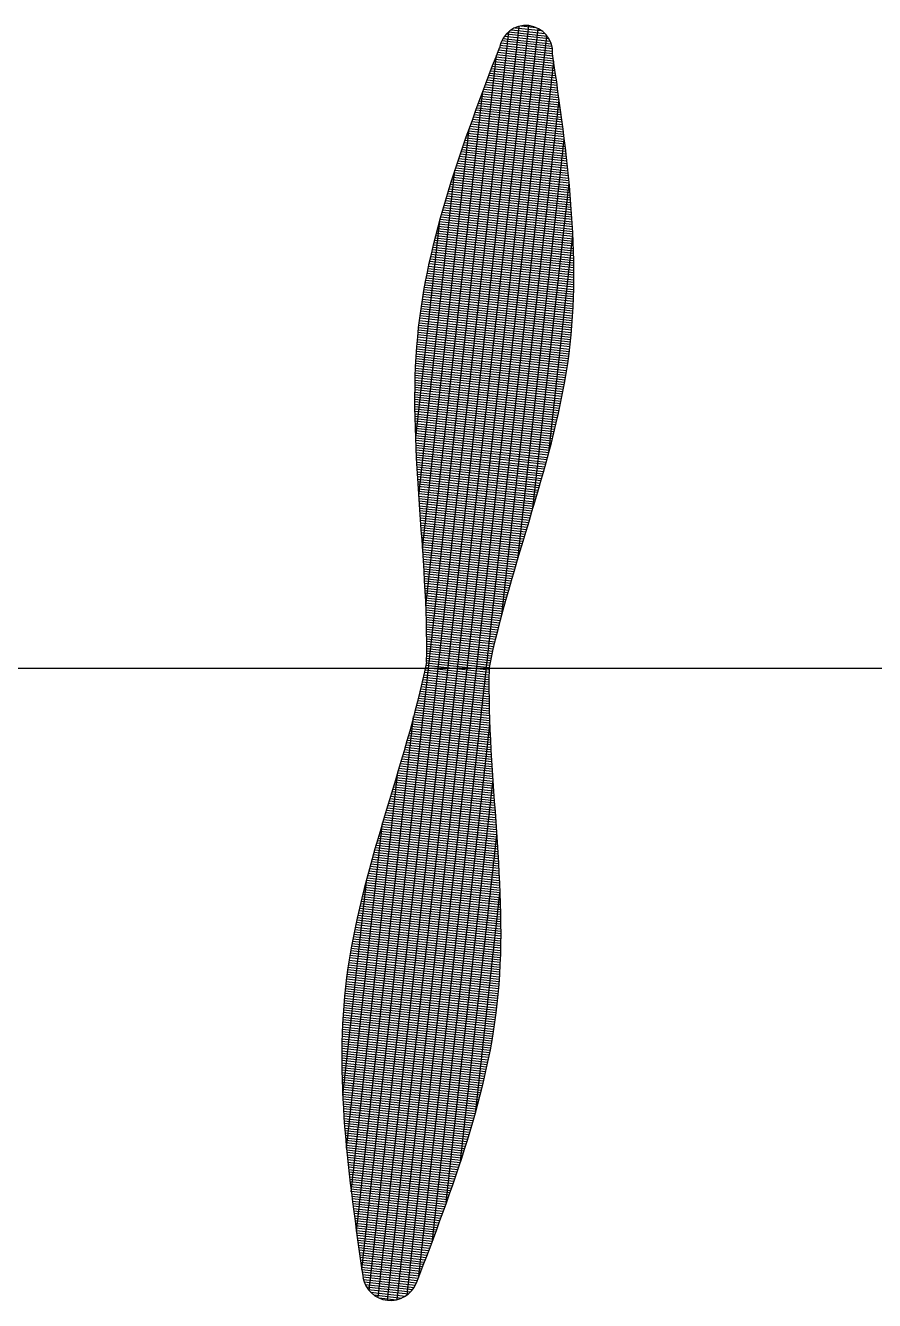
# Model space of a CAD drawing. Header units: inches. Extents: x 8.4 to 50.9, y 14.4 to 39.2.
# Drawn here: x 34.1204 to 34.4022, y 25.4878 to 25.9109 of the extents above; entities that cross this region are included whole.
import ezdxf

# ---------------------------------------------------------------- set-up
doc = ezdxf.new("R2010")
doc.units = ezdxf.units.IN
doc.header["$MEASUREMENT"] = 0
doc.layers.add('02', color=2, linetype='Continuous')

msp = doc.modelspace()

# ---------------------------------------------------------------- linework, layer by layer
at = {"layer": '02'}
for p, q in [((34.2374, 25.48881), (34.28421, 25.91058)), ((34.24049, 25.4879), (34.28743, 25.91081)), ((34.28488, 25.91072), (34.28992, 25.91016)), ((34.23446, 25.49112), (34.28083, 25.90885)), ((34.24371, 25.4881), (34.29052, 25.90988)), ((34.24708, 25.4897), (34.29345, 25.90747)), ((34.27887, 25.9066), (34.29489, 25.90482)), ((34.27937, 25.90734), (34.29456, 25.90566)), ((34.27999, 25.90807), (34.29412, 25.90651)), ((34.28075, 25.90879), (34.29353, 25.90737)), ((34.28169, 25.90948), (34.29276, 25.90825)), ((34.28294, 25.91014), (34.29169, 25.90917)), ((34.27713, 25.902), (34.29557, 25.89995)), ((34.27743, 25.90277), (34.29545, 25.90077)), ((34.2777, 25.90354), (34.29535, 25.90158)), ((34.27788, 25.90431), (34.29535, 25.90238)), ((34.27813, 25.90509), (34.29528, 25.90318)), ((34.27845, 25.90585), (34.29512, 25.904)), ((34.23204, 25.49808), (34.27676, 25.90103)), ((34.25096, 25.4959), (34.29571, 25.89901)), ((34.27567, 25.89817), (34.29615, 25.8959)), ((34.27597, 25.89894), (34.29604, 25.89671)), ((34.27626, 25.8997), (34.29592, 25.89752)), ((34.27655, 25.90047), (34.2958, 25.89833)), ((34.27684, 25.90123), (34.29569, 25.89914)), ((34.27393, 25.89357), (34.29685, 25.89103)), ((34.27422, 25.89434), (34.29673, 25.89184)), ((34.27451, 25.8951), (34.29662, 25.89265)), ((34.2748, 25.89587), (34.2965, 25.89346)), ((34.27509, 25.89664), (34.29639, 25.89427)), ((34.27538, 25.8974), (34.29627, 25.89509)), ((34.27249, 25.88974), (34.29741, 25.88697)), ((34.27278, 25.89051), (34.2973, 25.88778)), ((34.27306, 25.89127), (34.29719, 25.88859)), ((34.27335, 25.89204), (34.29707, 25.88941)), ((34.27364, 25.89281), (34.29696, 25.89022)), ((34.25328, 25.71822), (34.27224, 25.88909)), ((34.27077, 25.88514), (34.29808, 25.88211)), ((34.27106, 25.8859), (34.29797, 25.88292)), ((34.27134, 25.88667), (34.29786, 25.88373)), ((34.27163, 25.88744), (34.29775, 25.88454)), ((34.27191, 25.88821), (34.29764, 25.88535)), ((34.2722, 25.88897), (34.29753, 25.88616)), ((34.27851, 25.71529), (34.2975, 25.88636)), ((34.26936, 25.8813), (34.29861, 25.87805)), ((34.26964, 25.88207), (34.29851, 25.87886)), ((34.26992, 25.88284), (34.2984, 25.87967)), ((34.27021, 25.8836), (34.29829, 25.88049)), ((34.27049, 25.88437), (34.29819, 25.8813)), ((34.2522, 25.73731), (34.26766, 25.87659)), ((34.2677, 25.87669), (34.29923, 25.87319)), ((34.26797, 25.87746), (34.29913, 25.874)), ((34.26825, 25.87823), (34.29902, 25.87481)), ((34.26853, 25.879), (34.29892, 25.87562)), ((34.2688, 25.87977), (34.29882, 25.87643)), ((34.26908, 25.88053), (34.29872, 25.87724)), ((34.26634, 25.87285), (34.29971, 25.86915)), ((34.26661, 25.87362), (34.29961, 25.86996)), ((34.26688, 25.87439), (34.29952, 25.87077)), ((34.26715, 25.87516), (34.29942, 25.87158)), ((34.26742, 25.87593), (34.29932, 25.87238)), ((34.28375, 25.7337), (34.29923, 25.87317)), ((34.26475, 25.86824), (34.30025, 25.8643)), ((34.26501, 25.86901), (34.30016, 25.8651)), ((34.26527, 25.86978), (34.30008, 25.86591)), ((34.26554, 25.87054), (34.29999, 25.86672)), ((34.2658, 25.87131), (34.2999, 25.86753)), ((34.26607, 25.87208), (34.2998, 25.86834)), ((34.26345, 25.86439), (34.30067, 25.86026)), ((34.26371, 25.86516), (34.30059, 25.86106)), ((34.26397, 25.86593), (34.30051, 25.86187)), ((34.26422, 25.8667), (34.30042, 25.86268)), ((34.26448, 25.86747), (34.30034, 25.86349)), ((34.25096, 25.75494), (34.26294, 25.86282)), ((34.26195, 25.85976), (34.30112, 25.85541)), ((34.2622, 25.86053), (34.30105, 25.85622)), ((34.26245, 25.8613), (34.30098, 25.85703)), ((34.2627, 25.86208), (34.3009, 25.85783)), ((34.26295, 25.86285), (34.30082, 25.85864)), ((34.2632, 25.86362), (34.30075, 25.85945)), ((34.26074, 25.8559), (34.30145, 25.85138)), ((34.26098, 25.85667), (34.30139, 25.85219)), ((34.26122, 25.85745), (34.30132, 25.853)), ((34.26146, 25.85822), (34.30126, 25.8538)), ((34.26171, 25.85899), (34.30119, 25.85461)), ((34.28882, 25.75062), (34.30082, 25.85872)), ((34.25936, 25.85127), (34.30179, 25.84656)), ((34.25958, 25.85204), (34.30174, 25.84736)), ((34.25981, 25.85281), (34.30168, 25.84816)), ((34.26004, 25.85358), (34.30163, 25.84897)), ((34.26027, 25.85436), (34.30157, 25.84977)), ((34.26051, 25.85513), (34.30151, 25.85058)), ((34.25825, 25.84739), (34.30202, 25.84254)), ((34.25847, 25.84817), (34.30198, 25.84334)), ((34.25869, 25.84894), (34.30193, 25.84414)), ((34.25891, 25.84972), (34.30189, 25.84495)), ((34.25913, 25.85049), (34.30184, 25.84575)), ((34.2499, 25.77414), (34.25789, 25.84608)), ((34.25699, 25.84274), (34.30222, 25.83772)), ((34.2572, 25.84352), (34.3022, 25.83852)), ((34.2574, 25.84429), (34.30216, 25.83933)), ((34.25761, 25.84507), (34.30213, 25.84013)), ((34.25782, 25.84584), (34.3021, 25.84093)), ((34.25804, 25.84662), (34.30206, 25.84173)), ((34.25601, 25.83886), (34.30234, 25.83372)), ((34.2562, 25.83964), (34.30232, 25.83452)), ((34.25639, 25.84041), (34.3023, 25.83532)), ((34.25659, 25.84119), (34.30228, 25.83612)), ((34.25679, 25.84197), (34.30225, 25.83692)), ((34.29407, 25.76911), (34.30208, 25.8413)), ((34.25508, 25.83497), (34.30239, 25.82972)), ((34.25526, 25.83575), (34.30238, 25.83052)), ((34.25544, 25.83653), (34.30237, 25.83132)), ((34.25563, 25.8373), (34.30236, 25.83212)), ((34.25582, 25.83808), (34.30235, 25.83292)), ((34.25405, 25.83029), (34.30236, 25.82493)), ((34.25422, 25.83107), (34.30237, 25.82573)), ((34.25439, 25.83185), (34.30238, 25.82652)), ((34.25456, 25.83263), (34.30239, 25.82732)), ((34.25473, 25.83341), (34.30239, 25.82812)), ((34.2549, 25.83419), (34.30239, 25.82892)), ((34.25327, 25.82638), (34.30227, 25.82095)), ((34.25342, 25.82717), (34.30229, 25.82174)), ((34.25357, 25.82795), (34.30232, 25.82254)), ((34.25373, 25.82873), (34.30233, 25.82333)), ((34.25389, 25.82951), (34.30235, 25.82413)), ((34.25242, 25.82169), (34.30207, 25.81618)), ((34.25256, 25.82247), (34.30211, 25.81697)), ((34.25269, 25.82325), (34.30215, 25.81777)), ((34.25283, 25.82404), (34.30218, 25.81856)), ((34.25298, 25.82482), (34.30221, 25.81935)), ((34.25312, 25.8256), (34.30224, 25.82015)), ((34.2518, 25.81776), (34.30181, 25.81221)), ((34.25192, 25.81855), (34.30187, 25.813)), ((34.25204, 25.81933), (34.30192, 25.8138)), ((34.25216, 25.82012), (34.30197, 25.81459)), ((34.25229, 25.8209), (34.30202, 25.81538)), ((34.25125, 25.81383), (34.30148, 25.80826)), ((34.25136, 25.81462), (34.30156, 25.80905)), ((34.25146, 25.8154), (34.30163, 25.80984)), ((34.25157, 25.81619), (34.30169, 25.81063)), ((34.25168, 25.81698), (34.30175, 25.81142)), ((34.25071, 25.8091), (34.30098, 25.80352)), ((34.25079, 25.80989), (34.30107, 25.80431)), ((34.25088, 25.81068), (34.30116, 25.8051)), ((34.25097, 25.81147), (34.30125, 25.80589)), ((34.25106, 25.81225), (34.30133, 25.80667)), ((34.25115, 25.81304), (34.30141, 25.80746)), ((34.25034, 25.80515), (34.30047, 25.79958)), ((34.25041, 25.80594), (34.30058, 25.80037)), ((34.25048, 25.80673), (34.30068, 25.80116)), ((34.25055, 25.80752), (34.30079, 25.80194)), ((34.25063, 25.80831), (34.30089, 25.80273)), ((34.25002, 25.80039), (34.29975, 25.79487)), ((34.25006, 25.80118), (34.29987, 25.79566)), ((34.25011, 25.80198), (34.3, 25.79644)), ((34.25017, 25.80277), (34.30012, 25.79723)), ((34.25022, 25.80356), (34.30024, 25.79801)), ((34.25028, 25.80435), (34.30036, 25.7988)), ((34.24983, 25.79642), (34.29906, 25.79095)), ((34.24986, 25.79721), (34.2992, 25.79174)), ((34.24989, 25.79801), (34.29934, 25.79252)), ((34.24993, 25.7988), (34.29948, 25.7933)), ((34.24997, 25.7996), (34.29961, 25.79409)), ((34.24971, 25.79244), (34.2983, 25.78705)), ((34.24973, 25.79324), (34.29846, 25.78783)), ((34.24975, 25.79403), (34.29861, 25.78861)), ((34.24977, 25.79483), (34.29876, 25.78939)), ((34.2498, 25.79562), (34.29891, 25.79017)), ((34.24965, 25.78845), (34.29748, 25.78314)), ((34.24966, 25.78925), (34.29765, 25.78392)), ((34.24967, 25.79005), (34.29782, 25.7847)), ((34.24968, 25.79085), (34.29798, 25.78548)), ((34.24969, 25.79164), (34.29814, 25.78626)), ((34.24965, 25.78765), (34.29731, 25.78236)), ((34.24965, 25.78686), (34.29713, 25.78158)), ((34.24965, 25.78606), (34.29696, 25.78081)), ((34.24965, 25.78526), (34.29678, 25.78003)), ((34.24966, 25.78446), (34.2966, 25.77925)), ((34.24967, 25.78366), (34.29642, 25.77847)), ((34.24968, 25.78286), (34.29623, 25.77769)), ((34.24969, 25.78206), (34.29605, 25.77691)), ((34.2497, 25.78126), (34.29586, 25.77614)), ((34.24972, 25.78046), (34.29567, 25.77536)), ((34.24973, 25.77966), (34.29547, 25.77458)), ((34.24975, 25.77886), (34.29528, 25.7738)), ((34.24977, 25.77806), (34.29508, 25.77303)), ((34.2498, 25.77726), (34.29489, 25.77225)), ((34.24982, 25.77645), (34.29469, 25.77147)), ((34.24985, 25.77565), (34.29448, 25.7707)), ((34.24988, 25.77485), (34.29428, 25.76992)), ((34.24991, 25.77405), (34.29408, 25.76915)), ((34.24994, 25.77325), (34.29387, 25.76837)), ((34.24997, 25.77244), (34.29366, 25.76759)), ((34.25, 25.77164), (34.29345, 25.76682)), ((34.25004, 25.77084), (34.29324, 25.76604)), ((34.25008, 25.77004), (34.29303, 25.76527)), ((34.25011, 25.76923), (34.29282, 25.76449)), ((34.25015, 25.76843), (34.2926, 25.76372)), ((34.25019, 25.76763), (34.29239, 25.76294)), ((34.25024, 25.76682), (34.29217, 25.76217)), ((34.25028, 25.76602), (34.29195, 25.7614)), ((34.25032, 25.76522), (34.29173, 25.76062)), ((34.25037, 25.76441), (34.29151, 25.75985)), ((34.25041, 25.76361), (34.29129, 25.75907)), ((34.25046, 25.76281), (34.29107, 25.7583)), ((34.25051, 25.762), (34.29085, 25.75753)), ((34.25056, 25.7612), (34.29062, 25.75675)), ((34.25061, 25.76039), (34.2904, 25.75598)), ((34.25066, 25.75959), (34.29017, 25.7552)), ((34.25071, 25.75879), (34.28994, 25.75443)), ((34.25076, 25.75798), (34.28972, 25.75366)), ((34.25081, 25.75718), (34.28949, 25.75288)), ((34.25087, 25.75637), (34.28926, 25.75211)), ((34.25092, 25.75557), (34.28903, 25.75134)), ((34.25098, 25.75476), (34.2888, 25.75056)), ((34.25103, 25.75396), (34.28857, 25.74979)), ((34.25109, 25.75315), (34.28834, 25.74902)), ((34.25114, 25.75235), (34.28811, 25.74825)), ((34.2512, 25.75154), (34.28788, 25.74747)), ((34.25126, 25.75074), (34.28765, 25.7467)), ((34.25131, 25.74993), (34.28742, 25.74593)), ((34.25137, 25.74913), (34.28718, 25.74515)), ((34.25143, 25.74832), (34.28695, 25.74438)), ((34.25148, 25.74752), (34.28672, 25.74361)), ((34.25154, 25.74671), (34.28649, 25.74284)), ((34.2516, 25.74591), (34.28625, 25.74206)), ((34.25166, 25.7451), (34.28602, 25.74129)), ((34.25171, 25.7443), (34.28579, 25.74052)), ((34.25177, 25.74349), (34.28556, 25.73974)), ((34.25183, 25.74269), (34.28532, 25.73897)), ((34.25188, 25.74188), (34.28509, 25.7382)), ((34.25194, 25.74108), (34.28486, 25.73743)), ((34.252, 25.74027), (34.28463, 25.73665)), ((34.25205, 25.73947), (34.2844, 25.73588)), ((34.25211, 25.73866), (34.28417, 25.73511)), ((34.25217, 25.73786), (34.28394, 25.73433)), ((34.25222, 25.73706), (34.28371, 25.73356)), ((34.25228, 25.73625), (34.28348, 25.73279)), ((34.25233, 25.73545), (34.28325, 25.73201)), ((34.25238, 25.73464), (34.28302, 25.73124)), ((34.25244, 25.73384), (34.28279, 25.73047)), ((34.25249, 25.73303), (34.28256, 25.72969)), ((34.25254, 25.73223), (34.28234, 25.72892)), ((34.25259, 25.73142), (34.28211, 25.72815)), ((34.25264, 25.73062), (34.28188, 25.72737)), ((34.25269, 25.72982), (34.28166, 25.7266)), ((34.25274, 25.72901), (34.28144, 25.72583)), ((34.25278, 25.72821), (34.28121, 25.72505)), ((34.25283, 25.7274), (34.28099, 25.72428)), ((34.25288, 25.7266), (34.28077, 25.7235)), ((34.25292, 25.7258), (34.28055, 25.72273)), ((34.25296, 25.72499), (34.28033, 25.72196)), ((34.25301, 25.72419), (34.28012, 25.72118)), ((34.25305, 25.72339), (34.2799, 25.72041)), ((34.25309, 25.72258), (34.27969, 25.71963)), ((34.25313, 25.72178), (34.27947, 25.71886)), ((34.25316, 25.72098), (34.27926, 25.71808)), ((34.2532, 25.72018), (34.27905, 25.71731)), ((34.25323, 25.71937), (34.27884, 25.71653)), ((34.25326, 25.71857), (34.27863, 25.71576)), ((34.2533, 25.71777), (34.27843, 25.71498)), ((34.25333, 25.71697), (34.27822, 25.7142)), ((34.25335, 25.71617), (34.27802, 25.71343)), ((34.25338, 25.71536), (34.27782, 25.71265)), ((34.25341, 25.71456), (34.27762, 25.71187)), ((34.25343, 25.71376), (34.27742, 25.7111)), ((34.25345, 25.71296), (34.27722, 25.71032)), ((34.25347, 25.71216), (34.27703, 25.70954)), ((34.25349, 25.71136), (34.27683, 25.70877)), ((34.2535, 25.71056), (34.27664, 25.70799)), ((34.25352, 25.70976), (34.27646, 25.70721)), ((34.25353, 25.70896), (34.27627, 25.70643)), ((34.25354, 25.70816), (34.27608, 25.70566)), ((34.25355, 25.70736), (34.2759, 25.70488)), ((34.25355, 25.70656), (34.27572, 25.7041)), ((34.25355, 25.70576), (34.27554, 25.70332)), ((34.25355, 25.70416), (34.27519, 25.70176)), ((34.25355, 25.70337), (34.27502, 25.70098)), ((34.25356, 25.70496), (34.27537, 25.70254)), ((34.25345, 25.69938), (34.27425, 25.69707)), ((34.25351, 25.70017), (34.27436, 25.69786)), ((34.25353, 25.70097), (34.27452, 25.69864)), ((34.25354, 25.70177), (34.27468, 25.69942)), ((34.25355, 25.70257), (34.27485, 25.7002)), ((35.51697, 25.6975), (33.6044, 25.6975)), ((34.25244, 25.6947), (34.2742, 25.69229)), ((34.25262, 25.69548), (34.2742, 25.69309)), ((34.25279, 25.69626), (34.27421, 25.69389)), ((34.25296, 25.69704), (34.27421, 25.69468)), ((34.25312, 25.69782), (34.27422, 25.69548)), ((34.25329, 25.6986), (34.27423, 25.69628)), ((34.25154, 25.69081), (34.27422, 25.68829)), ((34.25173, 25.69159), (34.27421, 25.68909)), ((34.25191, 25.69237), (34.27421, 25.68989)), ((34.25209, 25.69315), (34.2742, 25.69069)), ((34.25227, 25.69392), (34.2742, 25.69149)), ((34.25059, 25.68692), (34.2743, 25.68429)), ((34.25079, 25.6877), (34.27428, 25.68509)), ((34.25098, 25.68848), (34.27426, 25.68589)), ((34.25117, 25.68925), (34.27425, 25.68669)), ((34.25136, 25.69003), (34.27424, 25.68749)), ((34.24939, 25.68226), (34.27445, 25.67948)), ((34.2496, 25.68304), (34.27442, 25.68028)), ((34.2498, 25.68382), (34.27439, 25.68109)), ((34.25, 25.68459), (34.27437, 25.68189)), ((34.2502, 25.68537), (34.27434, 25.68269)), ((34.2504, 25.68615), (34.27432, 25.68349)), ((34.23025, 25.51072), (34.24921, 25.68159)), ((34.24835, 25.67839), (34.27462, 25.67547)), ((34.24856, 25.67916), (34.27458, 25.67627)), ((34.24877, 25.67994), (34.27455, 25.67708)), ((34.24898, 25.68071), (34.27451, 25.67788)), ((34.24919, 25.68149), (34.27448, 25.67868)), ((34.25548, 25.50784), (34.27447, 25.67891)), ((34.24705, 25.67374), (34.27487, 25.67065)), ((34.24727, 25.67451), (34.27482, 25.67146)), ((34.24749, 25.67529), (34.27478, 25.67226)), ((34.2477, 25.67606), (34.27474, 25.67306)), ((34.24792, 25.67684), (34.2747, 25.67387)), ((34.24813, 25.67761), (34.27466, 25.67467)), ((34.24594, 25.66987), (34.2751, 25.66663)), ((34.24616, 25.67064), (34.27505, 25.66744)), ((34.24639, 25.67142), (34.275, 25.66824)), ((34.24661, 25.67219), (34.27496, 25.66904)), ((34.24683, 25.67296), (34.27491, 25.66985)), ((34.24458, 25.66523), (34.27541, 25.66181)), ((34.24481, 25.666), (34.27536, 25.66261)), ((34.24504, 25.66678), (34.2753, 25.66342)), ((34.24526, 25.66755), (34.27525, 25.66422)), ((34.24549, 25.66832), (34.2752, 25.66502)), ((34.24571, 25.6691), (34.27515, 25.66583)), ((34.22852, 25.52392), (34.24398, 25.6632)), ((34.24343, 25.66136), (34.27568, 25.65778)), ((34.24366, 25.66214), (34.27563, 25.65859)), ((34.24389, 25.66291), (34.27557, 25.65939)), ((34.24412, 25.66368), (34.27552, 25.6602)), ((34.24435, 25.66446), (34.27546, 25.661)), ((34.24204, 25.65673), (34.27602, 25.65295)), ((34.24227, 25.6575), (34.27597, 25.65376)), ((34.2425, 25.65827), (34.27591, 25.65456)), ((34.24273, 25.65904), (34.27585, 25.65537)), ((34.24297, 25.65982), (34.2758, 25.65617)), ((34.2432, 25.66059), (34.27574, 25.65698)), ((34.26006, 25.52033), (34.27554, 25.6598)), ((34.24088, 25.65286), (34.27631, 25.64893)), ((34.24111, 25.65363), (34.27625, 25.64973)), ((34.24134, 25.65441), (34.2762, 25.65054)), ((34.24157, 25.65518), (34.27614, 25.65134)), ((34.24181, 25.65595), (34.27608, 25.65215)), ((34.23948, 25.64822), (34.27665, 25.6441)), ((34.23972, 25.649), (34.2766, 25.6449)), ((34.23995, 25.64977), (34.27654, 25.64571)), ((34.24018, 25.65054), (34.27648, 25.64651)), ((34.24041, 25.65132), (34.27643, 25.64732)), ((34.24064, 25.65209), (34.27637, 25.64812)), ((34.22693, 25.53839), (34.2389, 25.64627)), ((34.23834, 25.64436), (34.27692, 25.64008)), ((34.23857, 25.64513), (34.27687, 25.64088)), ((34.23879, 25.6459), (34.27682, 25.64168)), ((34.23902, 25.64668), (34.27676, 25.64249)), ((34.23925, 25.64745), (34.27671, 25.64329)), ((34.23698, 25.63972), (34.27723, 25.63525)), ((34.2372, 25.64049), (34.27718, 25.63605)), ((34.23743, 25.64126), (34.27713, 25.63686)), ((34.23765, 25.64204), (34.27708, 25.63766)), ((34.23788, 25.64281), (34.27703, 25.63847)), ((34.23811, 25.64359), (34.27698, 25.63927)), ((34.26479, 25.53409), (34.27678, 25.64218)), ((34.23587, 25.63585), (34.27746, 25.63123)), ((34.23609, 25.63662), (34.27742, 25.63203)), ((34.23631, 25.6374), (34.27737, 25.63284)), ((34.23653, 25.63817), (34.27733, 25.63364)), ((34.23676, 25.63894), (34.27728, 25.63445)), ((34.23458, 25.6312), (34.27771, 25.62641)), ((34.23479, 25.63197), (34.27767, 25.62721)), ((34.235, 25.63275), (34.27763, 25.62802)), ((34.23522, 25.63352), (34.27759, 25.62882)), ((34.23544, 25.6343), (34.27755, 25.62962)), ((34.23565, 25.63507), (34.27751, 25.63043)), ((34.22567, 25.55583), (34.23366, 25.62777)), ((34.23354, 25.62732), (34.27787, 25.6224)), ((34.23374, 25.6281), (34.27784, 25.6232)), ((34.23395, 25.62887), (34.27781, 25.624)), ((34.23416, 25.62965), (34.27778, 25.62481)), ((34.23437, 25.63042), (34.27774, 25.62561)), ((34.23254, 25.62344), (34.278, 25.61839)), ((34.23273, 25.62422), (34.27797, 25.61919)), ((34.23293, 25.62499), (34.27795, 25.62)), ((34.23313, 25.62577), (34.27793, 25.6208)), ((34.23333, 25.62655), (34.2779, 25.6216)), ((34.26984, 25.55081), (34.27785, 25.62299)), ((34.2314, 25.61877), (34.27809, 25.61359)), ((34.23158, 25.61955), (34.27808, 25.61439)), ((34.23177, 25.62033), (34.27806, 25.61519)), ((34.23196, 25.62111), (34.27805, 25.61599)), ((34.23215, 25.62189), (34.27803, 25.61679)), ((34.23234, 25.62266), (34.27802, 25.61759)), ((34.2305, 25.61488), (34.27811, 25.6096)), ((34.23067, 25.61566), (34.27811, 25.6104)), ((34.23085, 25.61644), (34.2781, 25.61119)), ((34.23103, 25.61722), (34.2781, 25.61199)), ((34.23121, 25.618), (34.27809, 25.61279)), ((34.2295, 25.6102), (34.27805, 25.60481)), ((34.22966, 25.61098), (34.27807, 25.60561)), ((34.22983, 25.61176), (34.27808, 25.60641)), ((34.22999, 25.61254), (34.27809, 25.6072)), ((34.23016, 25.61332), (34.2781, 25.608)), ((34.23033, 25.6141), (34.2781, 25.6088)), ((34.22874, 25.60629), (34.27794, 25.60083)), ((34.22889, 25.60707), (34.27797, 25.60163)), ((34.22904, 25.60786), (34.27799, 25.60242)), ((34.22919, 25.60864), (34.27801, 25.60322)), ((34.22935, 25.60942), (34.27803, 25.60401)), ((34.22792, 25.60159), (34.27771, 25.59606)), ((34.22805, 25.60237), (34.27775, 25.59686)), ((34.22818, 25.60316), (34.2778, 25.59765)), ((34.22832, 25.60394), (34.27784, 25.59845)), ((34.22846, 25.60473), (34.27787, 25.59924)), ((34.2286, 25.60551), (34.27791, 25.60004)), ((34.22732, 25.59766), (34.27743, 25.5921)), ((34.22743, 25.59845), (34.27749, 25.59289)), ((34.22755, 25.59924), (34.27755, 25.59369)), ((34.22767, 25.60002), (34.27761, 25.59448)), ((34.22779, 25.60081), (34.27766, 25.59527)), ((34.2268, 25.59373), (34.27707, 25.58815)), ((34.2269, 25.59452), (34.27715, 25.58894)), ((34.227, 25.5953), (34.27723, 25.58973)), ((34.2271, 25.59609), (34.2773, 25.59052)), ((34.22721, 25.59688), (34.27737, 25.59131)), ((34.22629, 25.58899), (34.27653, 25.58342)), ((34.22637, 25.58978), (34.27663, 25.5842)), ((34.22645, 25.59057), (34.27673, 25.58499)), ((34.22653, 25.59136), (34.27682, 25.58578)), ((34.22662, 25.59215), (34.27691, 25.58657)), ((34.22671, 25.59294), (34.27699, 25.58736)), ((34.22596, 25.58504), (34.27599, 25.57948)), ((34.22602, 25.58583), (34.27611, 25.58027)), ((34.22608, 25.58662), (34.27622, 25.58106)), ((34.22615, 25.58741), (34.27633, 25.58184)), ((34.22622, 25.5882), (34.27643, 25.58263)), ((34.2257, 25.58107), (34.27537, 25.57556)), ((34.22575, 25.58187), (34.2755, 25.57634)), ((34.2258, 25.58266), (34.27563, 25.57713)), ((34.22585, 25.58345), (34.27575, 25.57791)), ((34.2259, 25.58424), (34.27587, 25.5787)), ((34.22549, 25.5763), (34.27453, 25.57086)), ((34.22552, 25.5771), (34.27468, 25.57164)), ((34.22555, 25.57789), (34.27482, 25.57243)), ((34.22558, 25.57869), (34.27497, 25.57321)), ((34.22562, 25.57948), (34.2751, 25.57399)), ((34.22566, 25.58028), (34.27524, 25.57478)), ((34.2254, 25.57232), (34.27375, 25.56695)), ((34.22541, 25.57312), (34.27391, 25.56773)), ((34.22543, 25.57392), (34.27407, 25.56852)), ((34.22545, 25.57471), (34.27423, 25.5693)), ((34.22547, 25.57551), (34.27438, 25.57008)), ((34.22537, 25.56993), (34.27325, 25.56461)), ((34.22537, 25.56913), (34.27308, 25.56383)), ((34.22537, 25.56833), (34.27291, 25.56305)), ((34.22538, 25.57152), (34.27359, 25.56617)), ((34.22538, 25.57073), (34.27342, 25.56539)), ((34.22537, 25.56753), (34.27273, 25.56228)), ((34.22537, 25.56673), (34.27255, 25.5615)), ((34.22538, 25.56593), (34.27237, 25.56072)), ((34.22539, 25.56513), (34.27218, 25.55994)), ((34.2254, 25.56433), (34.272, 25.55916)), ((34.22542, 25.56353), (34.27181, 25.55839)), ((34.22543, 25.56273), (34.27161, 25.55761)), ((34.22545, 25.56193), (34.27142, 25.55683)), ((34.22547, 25.56113), (34.27122, 25.55605)), ((34.2255, 25.56033), (34.27103, 25.55528)), ((34.22552, 25.55953), (34.27082, 25.5545)), ((34.22555, 25.55873), (34.27062, 25.55373)), ((34.22558, 25.55793), (34.27042, 25.55295)), ((34.22561, 25.55712), (34.27021, 25.55217)), ((34.22565, 25.55632), (34.27, 25.5514)), ((34.22569, 25.55552), (34.26979, 25.55062)), ((34.22572, 25.55472), (34.26957, 25.54985)), ((34.22577, 25.55391), (34.26936, 25.54907)), ((34.22581, 25.55311), (34.26914, 25.5483)), ((34.22585, 25.5523), (34.26892, 25.54753)), ((34.2259, 25.5515), (34.26869, 25.54675)), ((34.22595, 25.5507), (34.26847, 25.54598)), ((34.226, 25.54989), (34.26824, 25.5452)), ((34.22605, 25.54909), (34.26802, 25.54443)), ((34.22611, 25.54828), (34.26778, 25.54366)), ((34.22617, 25.54748), (34.26755, 25.54288)), ((34.22623, 25.54667), (34.26732, 25.54211)), ((34.22629, 25.54587), (34.26708, 25.54134)), ((34.22635, 25.54506), (34.26685, 25.54057)), ((34.22641, 25.54426), (34.26661, 25.5398)), ((34.22648, 25.54345), (34.26637, 25.53902)), ((34.22655, 25.54264), (34.26612, 25.53825)), ((34.22661, 25.54184), (34.26588, 25.53748)), ((34.22669, 25.54103), (34.26563, 25.53671)), ((34.22676, 25.54023), (34.26539, 25.53594)), ((34.22683, 25.53942), (34.26514, 25.53517)), ((34.22691, 25.53861), (34.26489, 25.5344)), ((34.22698, 25.5378), (34.26463, 25.53363)), ((34.22706, 25.537), (34.26438, 25.53285)), ((34.22714, 25.53619), (34.26413, 25.53208)), ((34.22722, 25.53538), (34.26387, 25.53131)), ((34.22731, 25.53457), (34.26361, 25.53054)), ((34.22739, 25.53377), (34.26335, 25.52977)), ((34.22748, 25.53296), (34.26309, 25.529)), ((34.22756, 25.53215), (34.26283, 25.52824)), ((34.22765, 25.53134), (34.26257, 25.52747)), ((34.22774, 25.53053), (34.2623, 25.5267)), ((34.22783, 25.52972), (34.26203, 25.52593)), ((34.22792, 25.52892), (34.26177, 25.52516)), ((34.22802, 25.52811), (34.2615, 25.52439)), ((34.22811, 25.5273), (34.26123, 25.52362)), ((34.22821, 25.52649), (34.26096, 25.52285)), ((34.2283, 25.52568), (34.26069, 25.52208)), ((34.2284, 25.52487), (34.26042, 25.52132)), ((34.2285, 25.52406), (34.26014, 25.52055)), ((34.2286, 25.52325), (34.25987, 25.51978)), ((34.2287, 25.52244), (34.25959, 25.51901)), ((34.2288, 25.52163), (34.25931, 25.51824)), ((34.2289, 25.52082), (34.25904, 25.51748)), ((34.22901, 25.52001), (34.25876, 25.51671)), ((34.22911, 25.5192), (34.25848, 25.51594)), ((34.22922, 25.51839), (34.2582, 25.51517)), ((34.22932, 25.51758), (34.25792, 25.51441)), ((34.22943, 25.51677), (34.25764, 25.51364)), ((34.22954, 25.51596), (34.25735, 25.51287)), ((34.22964, 25.51515), (34.25707, 25.5121)), ((34.22975, 25.51434), (34.25679, 25.51134)), ((34.22986, 25.51353), (34.2565, 25.51057)), ((34.22997, 25.51272), (34.25622, 25.5098)), ((34.23008, 25.5119), (34.25593, 25.50904)), ((34.2302, 25.51109), (34.25564, 25.50827)), ((34.23031, 25.51028), (34.25536, 25.5075)), ((34.23042, 25.50947), (34.25507, 25.50674)), ((34.23053, 25.50866), (34.25478, 25.50597)), ((34.23065, 25.50785), (34.25449, 25.5052)), ((34.23076, 25.50704), (34.2542, 25.50444)), ((34.23087, 25.50623), (34.25391, 25.50367)), ((34.23099, 25.50541), (34.25362, 25.5029)), ((34.2311, 25.5046), (34.25333, 25.50214)), ((34.23122, 25.50379), (34.25304, 25.50137)), ((34.23133, 25.50298), (34.25275, 25.5006)), ((34.23145, 25.50217), (34.25246, 25.49984)), ((34.23157, 25.50136), (34.25217, 25.49907)), ((34.23168, 25.50055), (34.25188, 25.4983)), ((34.2318, 25.49973), (34.25159, 25.49754)), ((34.23192, 25.49892), (34.2513, 25.49677)), ((34.23203, 25.49811), (34.251, 25.49601)), ((34.23215, 25.4973), (34.25071, 25.49524)), ((34.23227, 25.49649), (34.25042, 25.49447)), ((34.23238, 25.49568), (34.25013, 25.49371)), ((34.23254, 25.49486), (34.24979, 25.49295)), ((34.23279, 25.49403), (34.24937, 25.49219)), ((34.23313, 25.4932), (34.24886, 25.49145)), ((34.23358, 25.49235), (34.24823, 25.49072)), ((34.23416, 25.49149), (34.24747, 25.49001)), ((34.23493, 25.4906), (34.24653, 25.48931)), ((34.23597, 25.48969), (34.24531, 25.48865)), ((34.23761, 25.48871), (34.2435, 25.48805))]:
    msp.add_line(p, q, dxfattribs=at)
for centre, radius, start, end in [((34.28646, 25.90197), 0.0089, 357.006, 170.3267), ((34.24152, 25.49709), 0.00925, 189.9009, 337.4318)]:
    msp.add_arc(centre, radius, start, end, dxfattribs=at)
for points in [[(34.2535, 25.69965), (34.25423, 25.7353), (34.24071, 25.80646), (34.26568, 25.87195), (34.27769, 25.90346)], [(34.27425, 25.69735), (34.28136, 25.73229), (34.31016, 25.79875), (34.30016, 25.86813), (34.29535, 25.90151)], [(34.2535, 25.69965), (34.24639, 25.66472), (34.2176, 25.59826), (34.2276, 25.52888), (34.23241, 25.4955)], [(34.27425, 25.69735), (34.27353, 25.66171), (34.28705, 25.59055), (34.26208, 25.52505), (34.25006, 25.49354)]]:
    msp.add_open_spline(points, degree=3, knots=[290.891993, 290.891993, 290.891993, 290.891993, 438.265029, 574.903543, 574.903543, 574.903543, 574.903543], dxfattribs=at)

doc.saveas('drawing.dxf')
